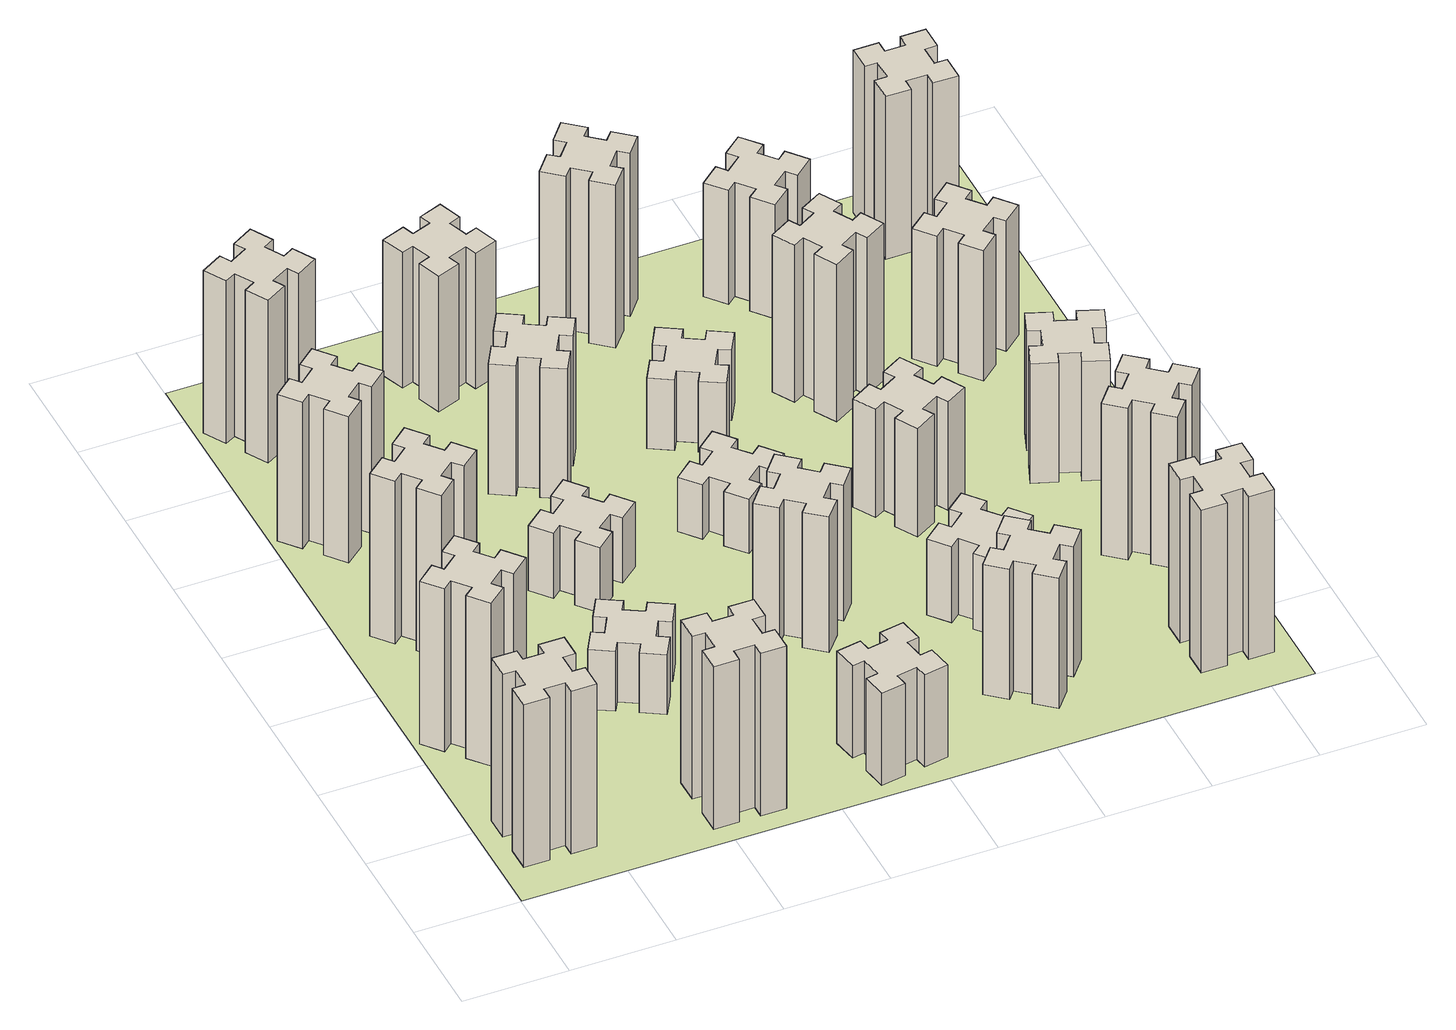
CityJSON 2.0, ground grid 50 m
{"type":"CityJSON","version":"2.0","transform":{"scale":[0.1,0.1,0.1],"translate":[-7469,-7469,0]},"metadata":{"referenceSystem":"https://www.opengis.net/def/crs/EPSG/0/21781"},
"CityObjects":{
"building1":{"type":"Building","attributes":{"class":"1000","function":"1000","usage":"1000","yearOfConstruction":2016,"roofType":"1000","measuredHeight":90,"storeysAboveGround":30,"storeysBelowGround":0},"geometry":[{"type":"Solid","lod":"1","boundaries":[[[[0,1,2,3,4,5,6,7,8,9,10,11,12,13,14,15,16,17,18,19]],[[17,16,20,21]],[[16,15,22,20]],[[15,14,23,22]],[[14,13,24,23]],[[13,12,25,24]],[[12,11,26,25]],[[11,10,27,26]],[[10,9,28,27]],[[9,8,29,28]],[[8,7,30,29]],[[7,6,31,30]],[[6,5,32,31]],[[5,4,33,32]],[[4,3,34,33]],[[3,2,35,34]],[[2,1,36,35]],[[1,0,37,36]],[[0,19,38,37]],[[19,18,39,38]],[[18,17,21,39]],[[24,25,26,27,28,29,30,31,32,33,34,35,36,37,38,39,21,20,22,23]]]]}]},
"building2":{"type":"Building","attributes":{"class":"1000","function":"1000","usage":"1000","yearOfConstruction":2016,"roofType":"1000","measuredHeight":90,"storeysAboveGround":30,"storeysBelowGround":0},"geometry":[{"type":"Solid","lod":"1","boundaries":[[[[40,41,42,43,44,45,46,47,48,49,50,51,52,53,54,55,56,57,58,59]],[[57,56,60,61]],[[56,55,62,60]],[[55,54,63,62]],[[54,53,64,63]],[[53,52,65,64]],[[52,51,66,65]],[[51,50,67,66]],[[50,49,68,67]],[[49,48,69,68]],[[48,47,70,69]],[[47,46,71,70]],[[46,45,72,71]],[[45,44,73,72]],[[44,43,74,73]],[[43,42,75,74]],[[42,41,76,75]],[[41,40,77,76]],[[40,59,78,77]],[[59,58,79,78]],[[58,57,61,79]],[[64,65,66,67,68,69,70,71,72,73,74,75,76,77,78,79,61,60,62,63]]]]}]},
"building3":{"type":"Building","attributes":{"class":"1000","function":"1000","usage":"1000","yearOfConstruction":2016,"roofType":"1000","measuredHeight":90,"storeysAboveGround":30,"storeysBelowGround":0},"geometry":[{"type":"Solid","lod":"1","boundaries":[[[[80,81,82,83,84,85,86,87,88,89,90,91,92,93,94,95,96,97,98,99]],[[97,96,100,101]],[[96,95,102,100]],[[95,94,103,102]],[[94,93,104,103]],[[93,92,105,104]],[[92,91,106,105]],[[91,90,107,106]],[[90,89,108,107]],[[89,88,109,108]],[[88,87,110,109]],[[87,86,111,110]],[[86,85,112,111]],[[85,84,113,112]],[[84,83,114,113]],[[83,82,115,114]],[[82,81,116,115]],[[81,80,117,116]],[[80,99,118,117]],[[99,98,119,118]],[[98,97,101,119]],[[104,105,106,107,108,109,110,111,112,113,114,115,116,117,118,119,101,100,102,103]]]]}]},
"building4":{"type":"Building","attributes":{"class":"1000","function":"1000","usage":"1000","yearOfConstruction":2016,"roofType":"1000","measuredHeight":81,"storeysAboveGround":30,"storeysBelowGround":0},"geometry":[{"type":"Solid","lod":"1","boundaries":[[[[120,121,122,123,124,125,126,127,128,129,130,131,132,133,134,135,136,137,138,139]],[[137,136,140,141]],[[136,135,142,140]],[[135,134,143,142]],[[134,133,144,143]],[[133,132,145,144]],[[132,131,146,145]],[[131,130,147,146]],[[130,129,148,147]],[[129,128,149,148]],[[128,127,150,149]],[[127,126,151,150]],[[126,125,152,151]],[[125,124,153,152]],[[124,123,154,153]],[[123,122,155,154]],[[122,121,156,155]],[[121,120,157,156]],[[120,139,158,157]],[[139,138,159,158]],[[138,137,141,159]],[[144,145,146,147,148,149,150,151,152,153,154,155,156,157,158,159,141,140,142,143]]]]}]},
"building5":{"type":"Building","attributes":{"class":"1000","function":"1000","usage":"1000","yearOfConstruction":2016,"roofType":"1000","measuredHeight":90,"storeysAboveGround":30,"storeysBelowGround":0},"geometry":[{"type":"Solid","lod":"1","boundaries":[[[[160,161,162,163,164,165,166,167,168,169,170,171,172,173,174,175,176,177,178,179]],[[177,176,180,181]],[[176,175,182,180]],[[175,174,183,182]],[[174,173,184,183]],[[173,172,185,184]],[[172,171,186,185]],[[171,170,187,186]],[[170,169,188,187]],[[169,168,189,188]],[[168,167,190,189]],[[167,166,191,190]],[[166,165,192,191]],[[165,164,193,192]],[[164,163,194,193]],[[163,162,195,194]],[[162,161,196,195]],[[161,160,197,196]],[[160,179,198,197]],[[179,178,199,198]],[[178,177,181,199]],[[184,185,186,187,188,189,190,191,192,193,194,195,196,197,198,199,181,180,182,183]]]]}]},
"building6":{"type":"Building","attributes":{"class":"1000","function":"1000","usage":"1000","yearOfConstruction":2016,"roofType":"1000","measuredHeight":90,"storeysAboveGround":30,"storeysBelowGround":0},"geometry":[{"type":"Solid","lod":"1","boundaries":[[[[200,201,202,203,204,205,206,207,208,209,210,211,212,213,214,215,216,217,218,219]],[[217,216,220,221]],[[216,215,222,220]],[[215,214,223,222]],[[214,213,224,223]],[[213,212,225,224]],[[212,211,226,225]],[[211,210,227,226]],[[210,209,228,227]],[[209,208,229,228]],[[208,207,230,229]],[[207,206,231,230]],[[206,205,232,231]],[[205,204,233,232]],[[204,203,234,233]],[[203,202,235,234]],[[202,201,236,235]],[[201,200,237,236]],[[200,219,238,237]],[[219,218,239,238]],[[218,217,221,239]],[[224,225,226,227,228,229,230,231,232,233,234,235,236,237,238,239,221,220,222,223]]]]}]},
"building7":{"type":"Building","attributes":{"class":"1000","function":"1000","usage":"1000","yearOfConstruction":2016,"roofType":"1000","measuredHeight":33,"storeysAboveGround":30,"storeysBelowGround":0},"geometry":[{"type":"Solid","lod":"1","boundaries":[[[[240,241,242,243,244,245,246,247,248,249,250,251,252,253,254,255,256,257,258,259]],[[257,256,260,261]],[[256,255,262,260]],[[255,254,263,262]],[[254,253,264,263]],[[253,252,265,264]],[[252,251,266,265]],[[251,250,267,266]],[[250,249,268,267]],[[249,248,269,268]],[[248,247,270,269]],[[247,246,271,270]],[[246,245,272,271]],[[245,244,273,272]],[[244,243,274,273]],[[243,242,275,274]],[[242,241,276,275]],[[241,240,277,276]],[[240,259,278,277]],[[259,258,279,278]],[[258,257,261,279]],[[264,265,266,267,268,269,270,271,272,273,274,275,276,277,278,279,261,260,262,263]]]]}]},
"building8":{"type":"Building","attributes":{"class":"1000","function":"1000","usage":"1000","yearOfConstruction":2016,"roofType":"1000","measuredHeight":36,"storeysAboveGround":30,"storeysBelowGround":0},"geometry":[{"type":"Solid","lod":"1","boundaries":[[[[280,281,282,283,284,285,286,287,288,289,290,291,292,293,294,295,296,297,298,299]],[[297,296,300,301]],[[296,295,302,300]],[[295,294,303,302]],[[294,293,304,303]],[[293,292,305,304]],[[292,291,306,305]],[[291,290,307,306]],[[290,289,308,307]],[[289,288,309,308]],[[288,287,310,309]],[[287,286,311,310]],[[286,285,312,311]],[[285,284,313,312]],[[284,283,314,313]],[[283,282,315,314]],[[282,281,316,315]],[[281,280,317,316]],[[280,299,318,317]],[[299,298,319,318]],[[298,297,301,319]],[[304,305,306,307,308,309,310,311,312,313,314,315,316,317,318,319,301,300,302,303]]]]}]},
"building9":{"type":"Building","attributes":{"class":"1000","function":"1000","usage":"1000","yearOfConstruction":2016,"roofType":"1000","measuredHeight":51,"storeysAboveGround":30,"storeysBelowGround":0},"geometry":[{"type":"Solid","lod":"1","boundaries":[[[[320,321,322,323,324,325,326,327,328,329,330,331,332,333,334,335,336,337,338,339]],[[337,336,340,341]],[[336,335,342,340]],[[335,334,343,342]],[[334,333,344,343]],[[333,332,345,344]],[[332,331,346,345]],[[331,330,347,346]],[[330,329,348,347]],[[329,328,349,348]],[[328,327,350,349]],[[327,326,351,350]],[[326,325,352,351]],[[325,324,353,352]],[[324,323,354,353]],[[323,322,355,354]],[[322,321,356,355]],[[321,320,357,356]],[[320,339,358,357]],[[339,338,359,358]],[[338,337,341,359]],[[344,345,346,347,348,349,350,351,352,353,354,355,356,357,358,359,341,340,342,343]]]]}]},
"building10":{"type":"Building","attributes":{"class":"1000","function":"1000","usage":"1000","yearOfConstruction":2016,"roofType":"1000","measuredHeight":72,"storeysAboveGround":30,"storeysBelowGround":0},"geometry":[{"type":"Solid","lod":"1","boundaries":[[[[360,361,362,363,364,365,366,367,368,369,370,371,372,373,374,375,376,377,378,379]],[[377,376,380,381]],[[376,375,382,380]],[[375,374,383,382]],[[374,373,384,383]],[[373,372,385,384]],[[372,371,386,385]],[[371,370,387,386]],[[370,369,388,387]],[[369,368,389,388]],[[368,367,390,389]],[[367,366,391,390]],[[366,365,392,391]],[[365,364,393,392]],[[364,363,394,393]],[[363,362,395,394]],[[362,361,396,395]],[[361,360,397,396]],[[360,379,398,397]],[[379,378,399,398]],[[378,377,381,399]],[[384,385,386,387,388,389,390,391,392,393,394,395,396,397,398,399,381,380,382,383]]]]}]},
"building11":{"type":"Building","attributes":{"class":"1000","function":"1000","usage":"1000","yearOfConstruction":2016,"roofType":"1000","measuredHeight":75,"storeysAboveGround":30,"storeysBelowGround":0},"geometry":[{"type":"Solid","lod":"1","boundaries":[[[[400,401,402,403,404,405,406,407,408,409,410,411,412,413,414,415,416,417,418,419]],[[417,416,420,421]],[[416,415,422,420]],[[415,414,423,422]],[[414,413,424,423]],[[413,412,425,424]],[[412,411,426,425]],[[411,410,427,426]],[[410,409,428,427]],[[409,408,429,428]],[[408,407,430,429]],[[407,406,431,430]],[[406,405,432,431]],[[405,404,433,432]],[[404,403,434,433]],[[403,402,435,434]],[[402,401,436,435]],[[401,400,437,436]],[[400,419,438,437]],[[419,418,439,438]],[[418,417,421,439]],[[424,425,426,427,428,429,430,431,432,433,434,435,436,437,438,439,421,420,422,423]]]]}]},
"building12":{"type":"Building","attributes":{"class":"1000","function":"1000","usage":"1000","yearOfConstruction":2016,"roofType":"1000","measuredHeight":75,"storeysAboveGround":30,"storeysBelowGround":0},"geometry":[{"type":"Solid","lod":"1","boundaries":[[[[440,441,442,443,444,445,446,447,448,449,450,451,452,453,454,455,456,457,458,459]],[[457,456,460,461]],[[456,455,462,460]],[[455,454,463,462]],[[454,453,464,463]],[[453,452,465,464]],[[452,451,466,465]],[[451,450,467,466]],[[450,449,468,467]],[[449,448,469,468]],[[448,447,470,469]],[[447,446,471,470]],[[446,445,472,471]],[[445,444,473,472]],[[444,443,474,473]],[[443,442,475,474]],[[442,441,476,475]],[[441,440,477,476]],[[440,459,478,477]],[[459,458,479,478]],[[458,457,461,479]],[[464,465,466,467,468,469,470,471,472,473,474,475,476,477,478,479,461,460,462,463]]]]}]},
"building13":{"type":"Building","attributes":{"class":"1000","function":"1000","usage":"1000","yearOfConstruction":2016,"roofType":"1000","measuredHeight":30,"storeysAboveGround":30,"storeysBelowGround":0},"geometry":[{"type":"Solid","lod":"1","boundaries":[[[[480,481,482,483,484,485,486,487,488,489,490,491,492,493,494,495,496,497,498,499]],[[497,496,500,501]],[[496,495,502,500]],[[495,494,503,502]],[[494,493,504,503]],[[493,492,505,504]],[[492,491,506,505]],[[491,490,507,506]],[[490,489,508,507]],[[489,488,509,508]],[[488,487,510,509]],[[487,486,511,510]],[[486,485,512,511]],[[485,484,513,512]],[[484,483,514,513]],[[483,482,515,514]],[[482,481,516,515]],[[481,480,517,516]],[[480,499,518,517]],[[499,498,519,518]],[[498,497,501,519]],[[504,505,506,507,508,509,510,511,512,513,514,515,516,517,518,519,501,500,502,503]]]]}]},
"building14":{"type":"Building","attributes":{"class":"1000","function":"1000","usage":"1000","yearOfConstruction":2016,"roofType":"1000","measuredHeight":39,"storeysAboveGround":30,"storeysBelowGround":0},"geometry":[{"type":"Solid","lod":"1","boundaries":[[[[520,521,522,523,524,525,526,527,528,529,530,531,532,533,534,535,536,537,538,539]],[[537,536,540,541]],[[536,535,542,540]],[[535,534,543,542]],[[534,533,544,543]],[[533,532,545,544]],[[532,531,546,545]],[[531,530,547,546]],[[530,529,548,547]],[[529,528,549,548]],[[528,527,550,549]],[[527,526,551,550]],[[526,525,552,551]],[[525,524,553,552]],[[524,523,554,553]],[[523,522,555,554]],[[522,521,556,555]],[[521,520,557,556]],[[520,539,558,557]],[[539,538,559,558]],[[538,537,541,559]],[[544,545,546,547,548,549,550,551,552,553,554,555,556,557,558,559,541,540,542,543]]]]}]},
"building15":{"type":"Building","attributes":{"class":"1000","function":"1000","usage":"1000","yearOfConstruction":2016,"roofType":"1000","measuredHeight":72,"storeysAboveGround":30,"storeysBelowGround":0},"geometry":[{"type":"Solid","lod":"1","boundaries":[[[[560,561,562,563,564,565,566,567,568,569,570,571,572,573,574,575,576,577,578,579]],[[577,576,580,581]],[[576,575,582,580]],[[575,574,583,582]],[[574,573,584,583]],[[573,572,585,584]],[[572,571,586,585]],[[571,570,587,586]],[[570,569,588,587]],[[569,568,589,588]],[[568,567,590,589]],[[567,566,591,590]],[[566,565,592,591]],[[565,564,593,592]],[[564,563,594,593]],[[563,562,595,594]],[[562,561,596,595]],[[561,560,597,596]],[[560,579,598,597]],[[579,578,599,598]],[[578,577,581,599]],[[584,585,586,587,588,589,590,591,592,593,594,595,596,597,598,599,581,580,582,583]]]]}]},
"building16":{"type":"Building","attributes":{"class":"1000","function":"1000","usage":"1000","yearOfConstruction":2016,"roofType":"1000","measuredHeight":90,"storeysAboveGround":30,"storeysBelowGround":0},"geometry":[{"type":"Solid","lod":"1","boundaries":[[[[600,601,602,603,604,605,606,607,608,609,610,611,612,613,614,615,616,617,618,619]],[[617,616,620,621]],[[616,615,622,620]],[[615,614,623,622]],[[614,613,624,623]],[[613,612,625,624]],[[612,611,626,625]],[[611,610,627,626]],[[610,609,628,627]],[[609,608,629,628]],[[608,607,630,629]],[[607,606,631,630]],[[606,605,632,631]],[[605,604,633,632]],[[604,603,634,633]],[[603,602,635,634]],[[602,601,636,635]],[[601,600,637,636]],[[600,619,638,637]],[[619,618,639,638]],[[618,617,621,639]],[[624,625,626,627,628,629,630,631,632,633,634,635,636,637,638,639,621,620,622,623]]]]}]},
"building17":{"type":"Building","attributes":{"class":"1000","function":"1000","usage":"1000","yearOfConstruction":2016,"roofType":"1000","measuredHeight":42,"storeysAboveGround":30,"storeysBelowGround":0},"geometry":[{"type":"Solid","lod":"1","boundaries":[[[[640,641,642,643,644,645,646,647,648,649,650,651,652,653,654,655,656,657,658,659]],[[657,656,660,661]],[[656,655,662,660]],[[655,654,663,662]],[[654,653,664,663]],[[653,652,665,664]],[[652,651,666,665]],[[651,650,667,666]],[[650,649,668,667]],[[649,648,669,668]],[[648,647,670,669]],[[647,646,671,670]],[[646,645,672,671]],[[645,644,673,672]],[[644,643,674,673]],[[643,642,675,674]],[[642,641,676,675]],[[641,640,677,676]],[[640,659,678,677]],[[659,658,679,678]],[[658,657,661,679]],[[664,665,666,667,668,669,670,671,672,673,674,675,676,677,678,679,661,660,662,663]]]]}]},
"building18":{"type":"Building","attributes":{"class":"1000","function":"1000","usage":"1000","yearOfConstruction":2016,"roofType":"1000","measuredHeight":60,"storeysAboveGround":30,"storeysBelowGround":0},"geometry":[{"type":"Solid","lod":"1","boundaries":[[[[680,681,682,683,684,685,686,687,688,689,690,691,692,693,694,695,696,697,698,699]],[[697,696,700,701]],[[696,695,702,700]],[[695,694,703,702]],[[694,693,704,703]],[[693,692,705,704]],[[692,691,706,705]],[[691,690,707,706]],[[690,689,708,707]],[[689,688,709,708]],[[688,687,710,709]],[[687,686,711,710]],[[686,685,712,711]],[[685,684,713,712]],[[684,683,714,713]],[[683,682,715,714]],[[682,681,716,715]],[[681,680,717,716]],[[680,699,718,717]],[[699,698,719,718]],[[698,697,701,719]],[[704,705,706,707,708,709,710,711,712,713,714,715,716,717,718,719,701,700,702,703]]]]}]},
"building19":{"type":"Building","attributes":{"class":"1000","function":"1000","usage":"1000","yearOfConstruction":2016,"roofType":"1000","measuredHeight":87,"storeysAboveGround":30,"storeysBelowGround":0},"geometry":[{"type":"Solid","lod":"1","boundaries":[[[[720,721,722,723,724,725,726,727,728,729,730,731,732,733,734,735,736,737,738,739]],[[737,736,740,741]],[[736,735,742,740]],[[735,734,743,742]],[[734,733,744,743]],[[733,732,745,744]],[[732,731,746,745]],[[731,730,747,746]],[[730,729,748,747]],[[729,728,749,748]],[[728,727,750,749]],[[727,726,751,750]],[[726,725,752,751]],[[725,724,753,752]],[[724,723,754,753]],[[723,722,755,754]],[[722,721,756,755]],[[721,720,757,756]],[[720,739,758,757]],[[739,738,759,758]],[[738,737,741,759]],[[744,745,746,747,748,749,750,751,752,753,754,755,756,757,758,759,741,740,742,743]]]]}]},
"building20":{"type":"Building","attributes":{"class":"1000","function":"1000","usage":"1000","yearOfConstruction":2016,"roofType":"1000","measuredHeight":90,"storeysAboveGround":30,"storeysBelowGround":0},"geometry":[{"type":"Solid","lod":"1","boundaries":[[[[760,761,762,763,764,765,766,767,768,769,770,771,772,773,774,775,776,777,778,779]],[[777,776,780,781]],[[776,775,782,780]],[[775,774,783,782]],[[774,773,784,783]],[[773,772,785,784]],[[772,771,786,785]],[[771,770,787,786]],[[770,769,788,787]],[[769,768,789,788]],[[768,767,790,789]],[[767,766,791,790]],[[766,765,792,791]],[[765,764,793,792]],[[764,763,794,793]],[[763,762,795,794]],[[762,761,796,795]],[[761,760,797,796]],[[760,779,798,797]],[[779,778,799,798]],[[778,777,781,799]],[[784,785,786,787,788,789,790,791,792,793,794,795,796,797,798,799,781,780,782,783]]]]}]},
"building21":{"type":"Building","attributes":{"class":"1000","function":"1000","usage":"1000","yearOfConstruction":2016,"roofType":"1000","measuredHeight":63,"storeysAboveGround":30,"storeysBelowGround":0},"geometry":[{"type":"Solid","lod":"1","boundaries":[[[[800,801,802,803,804,805,806,807,808,809,810,811,812,813,814,815,816,817,818,819]],[[817,816,820,821]],[[816,815,822,820]],[[815,814,823,822]],[[814,813,824,823]],[[813,812,825,824]],[[812,811,826,825]],[[811,810,827,826]],[[810,809,828,827]],[[809,808,829,828]],[[808,807,830,829]],[[807,806,831,830]],[[806,805,832,831]],[[805,804,833,832]],[[804,803,834,833]],[[803,802,835,834]],[[802,801,836,835]],[[801,800,837,836]],[[800,819,838,837]],[[819,818,839,838]],[[818,817,821,839]],[[824,825,826,827,828,829,830,831,832,833,834,835,836,837,838,839,821,820,822,823]]]]}]},
"building22":{"type":"Building","attributes":{"class":"1000","function":"1000","usage":"1000","yearOfConstruction":2016,"roofType":"1000","measuredHeight":84,"storeysAboveGround":30,"storeysBelowGround":0},"geometry":[{"type":"Solid","lod":"1","boundaries":[[[[840,841,842,843,844,845,846,847,848,849,850,851,852,853,854,855,856,857,858,859]],[[857,856,860,861]],[[856,855,862,860]],[[855,854,863,862]],[[854,853,864,863]],[[853,852,865,864]],[[852,851,866,865]],[[851,850,867,866]],[[850,849,868,867]],[[849,848,869,868]],[[848,847,870,869]],[[847,846,871,870]],[[846,845,872,871]],[[845,844,873,872]],[[844,843,874,873]],[[843,842,875,874]],[[842,841,876,875]],[[841,840,877,876]],[[840,859,878,877]],[[859,858,879,878]],[[858,857,861,879]],[[864,865,866,867,868,869,870,871,872,873,874,875,876,877,878,879,861,860,862,863]]]]}]},
"building23":{"type":"Building","attributes":{"class":"1000","function":"1000","usage":"1000","yearOfConstruction":2016,"roofType":"1000","measuredHeight":66,"storeysAboveGround":30,"storeysBelowGround":0},"geometry":[{"type":"Solid","lod":"1","boundaries":[[[[880,881,882,883,884,885,886,887,888,889,890,891,892,893,894,895,896,897,898,899]],[[897,896,900,901]],[[896,895,902,900]],[[895,894,903,902]],[[894,893,904,903]],[[893,892,905,904]],[[892,891,906,905]],[[891,890,907,906]],[[890,889,908,907]],[[889,888,909,908]],[[888,887,910,909]],[[887,886,911,910]],[[886,885,912,911]],[[885,884,913,912]],[[884,883,914,913]],[[883,882,915,914]],[[882,881,916,915]],[[881,880,917,916]],[[880,899,918,917]],[[899,898,919,918]],[[898,897,901,919]],[[904,905,906,907,908,909,910,911,912,913,914,915,916,917,918,919,901,900,902,903]]]]}]},
"building24":{"type":"Building","attributes":{"class":"1000","function":"1000","usage":"1000","yearOfConstruction":2016,"roofType":"1000","measuredHeight":72,"storeysAboveGround":30,"storeysBelowGround":0},"geometry":[{"type":"Solid","lod":"1","boundaries":[[[[920,921,922,923,924,925,926,927,928,929,930,931,932,933,934,935,936,937,938,939]],[[937,936,940,941]],[[936,935,942,940]],[[935,934,943,942]],[[934,933,944,943]],[[933,932,945,944]],[[932,931,946,945]],[[931,930,947,946]],[[930,929,948,947]],[[929,928,949,948]],[[928,927,950,949]],[[927,926,951,950]],[[926,925,952,951]],[[925,924,953,952]],[[924,923,954,953]],[[923,922,955,954]],[[922,921,956,955]],[[921,920,957,956]],[[920,939,958,957]],[[939,938,959,958]],[[938,937,941,959]],[[944,945,946,947,948,949,950,951,952,953,954,955,956,957,958,959,941,940,942,943]]]]}]},
"building25":{"type":"Building","attributes":{"class":"1000","function":"1000","usage":"1000","yearOfConstruction":2016,"roofType":"1000","measuredHeight":90,"storeysAboveGround":30,"storeysBelowGround":0},"geometry":[{"type":"Solid","lod":"1","boundaries":[[[[960,961,962,963,964,965,966,967,968,969,970,971,972,973,974,975,976,977,978,979]],[[977,976,980,981]],[[976,975,982,980]],[[975,974,983,982]],[[974,973,984,983]],[[973,972,985,984]],[[972,971,986,985]],[[971,970,987,986]],[[970,969,988,987]],[[969,968,989,988]],[[968,967,990,989]],[[967,966,991,990]],[[966,965,992,991]],[[965,964,993,992]],[[964,963,994,993]],[[963,962,995,994]],[[962,961,996,995]],[[961,960,997,996]],[[960,979,998,997]],[[979,978,999,998]],[[978,977,981,999]],[[984,985,986,987,988,989,990,991,992,993,994,995,996,997,998,999,981,980,982,983]]]]}]},
"landuse1":{"type":"LandUse","attributes":{"name":"plot1","function":"1010"},"geometry":[{"type":"MultiSurface","lod":"1","boundaries":[[[1000,1001,1002,1003]]]}]}
},
"vertices":[
[165,425,0],[165,325,0],[105,325,0],[105,205,0],[225,205,0],[225,265,0],[325,265,0],[325,205,0],[445,205,0],[445,325,0],[385,325,0],[385,425,0],[445,425,0],[445,545,0],[325,545,0],[325,485,0],[225,485,0],[225,545,0],[105,545,0],[105,425,0],[225,485,900],[225,545,900],[325,485,900],[325,545,900],[445,545,900],[445,425,900],[385,425,900],[385,325,900],[445,325,900],[445,205,900],[325,205,900],[325,265,900],[225,265,900],[225,205,900],[105,205,900],[105,325,900],[165,325,900],[165,425,900],[105,425,900],[105,545,900],
[392,1148,0],[327,1224,0],[373,1263,0],[296,1355,0],[204,1278,0],[243,1232,0],[166,1167,0],[128,1213,0],[36,1136,0],[113,1044,0],[159,1083,0],[223,1006,0],[177,968,0],[254,876,0],[346,953,0],[308,999,0],[384,1063,0],[423,1017,0],[515,1094,0],[438,1186,0],[384,1063,900],[423,1017,900],[308,999,900],[346,953,900],[254,876,900],[177,968,900],[223,1006,900],[159,1083,900],[113,1044,900],[36,1136,900],[128,1213,900],[166,1167,900],[243,1232,900],[204,1278,900],[296,1355,900],[373,1263,900],[327,1224,900],[392,1148,900],[438,1186,900],[515,1094,900],
[492,1888,0],[427,1964,0],[473,2003,0],[396,2095,0],[304,2018,0],[343,1972,0],[266,1907,0],[228,1953,0],[136,1876,0],[213,1784,0],[259,1823,0],[323,1746,0],[277,1708,0],[354,1616,0],[446,1693,0],[408,1739,0],[484,1803,0],[523,1757,0],[615,1834,0],[538,1926,0],[484,1803,900],[523,1757,900],[408,1739,900],[446,1693,900],[354,1616,900],[277,1708,900],[323,1746,900],[259,1823,900],[213,1784,900],[136,1876,900],[228,1953,900],[266,1907,900],[343,1972,900],[304,2018,900],[396,2095,900],[473,2003,900],[427,1964,900],[492,1888,900],[538,1926,900],[615,1834,900],
[243,2712,0],[166,2647,0],[128,2693,0],[36,2616,0],[113,2524,0],[159,2563,0],[223,2486,0],[177,2448,0],[254,2356,0],[346,2433,0],[308,2479,0],[384,2543,0],[423,2497,0],[515,2574,0],[438,2666,0],[392,2628,0],[327,2704,0],[373,2743,0],[296,2835,0],[204,2758,0],[327,2704,810],[373,2743,810],[392,2628,810],[438,2666,810],[515,2574,810],[423,2497,810],[384,2543,810],[308,2479,810],[346,2433,810],[254,2356,810],[177,2448,810],[223,2486,810],[159,2563,810],[113,2524,810],[36,2616,810],[128,2693,810],[166,2647,810],[243,2712,810],[204,2758,810],[296,2835,810],
[1225,225,0],[1225,325,0],[1285,325,0],[1285,445,0],[1165,445,0],[1165,385,0],[1065,385,0],[1065,445,0],[945,445,0],[945,325,0],[1005,325,0],[1005,225,0],[945,225,0],[945,105,0],[1065,105,0],[1065,165,0],[1165,165,0],[1165,105,0],[1285,105,0],[1285,225,0],[1165,165,900],[1165,105,900],[1065,165,900],[1065,105,900],[945,105,900],[945,225,900],[1005,225,900],[1005,325,900],[945,325,900],[945,445,900],[1065,445,900],[1065,385,900],[1165,385,900],[1165,445,900],[1285,445,900],[1285,325,900],[1225,325,900],[1225,225,900],[1285,225,900],[1285,105,900],
[155,3324,0],[205,3237,0],[153,3207,0],[213,3103,0],[317,3163,0],[287,3215,0],[374,3265,0],[404,3213,0],[508,3273,0],[448,3377,0],[396,3347,0],[346,3434,0],[398,3464,0],[338,3568,0],[234,3508,0],[264,3456,0],[177,3406,0],[147,3458,0],[43,3398,0],[103,3294,0],[177,3406,900],[147,3458,900],[264,3456,900],[234,3508,900],[338,3568,900],[398,3464,900],[346,3434,900],[396,3347,900],[448,3377,900],[508,3273,900],[404,3213,900],[374,3265,900],[287,3215,900],[317,3163,900],[213,3103,900],[153,3207,900],[205,3237,900],[155,3324,900],[103,3294,900],[43,3398,900],
[1086,1017,0],[1136,1104,0],[1188,1074,0],[1248,1178,0],[1144,1238,0],[1114,1186,0],[1027,1236,0],[1057,1288,0],[953,1348,0],[893,1244,0],[945,1214,0],[895,1127,0],[843,1157,0],[783,1053,0],[887,993,0],[917,1045,0],[1004,995,0],[974,943,0],[1078,883,0],[1138,987,0],[1004,995,330],[974,943,330],[917,1045,330],[887,993,330],[783,1053,330],[843,1157,330],[895,1127,330],[945,1214,330],[893,1244,330],[953,1348,330],[1057,1288,330],[1027,1236,330],[1114,1186,330],[1144,1238,330],[1248,1178,330],[1188,1074,330],[1136,1104,330],[1086,1017,330],[1138,987,330],[1078,883,330],
[1083,1972,0],[1006,1907,0],[968,1953,0],[876,1876,0],[953,1784,0],[999,1823,0],[1063,1746,0],[1017,1708,0],[1094,1616,0],[1186,1693,0],[1148,1739,0],[1224,1803,0],[1263,1757,0],[1355,1834,0],[1278,1926,0],[1232,1888,0],[1167,1964,0],[1213,2003,0],[1136,2095,0],[1044,2018,0],[1167,1964,360],[1213,2003,360],[1232,1888,360],[1278,1926,360],[1355,1834,360],[1263,1757,360],[1224,1803,360],[1148,1739,360],[1186,1693,360],[1094,1616,360],[1017,1708,360],[1063,1746,360],[999,1823,360],[953,1784,360],[876,1876,360],[968,1953,360],[1006,1907,360],[1083,1972,360],[1044,2018,360],[1136,2095,360],
[1885,392,0],[1787,375,0],[1777,434,0],[1658,413,0],[1679,295,0],[1738,305,0],[1756,207,0],[1697,197,0],[1717,78,0],[1836,99,0],[1825,158,0],[1924,176,0],[1934,117,0],[2052,137,0],[2031,256,0],[1972,245,0],[1955,344,0],[2014,354,0],[1993,472,0],[1875,451,0],[1955,344,510],[2014,354,510],[1972,245,510],[2031,256,510],[2052,137,510],[1934,117,510],[1924,176,510],[1825,158,510],[1836,99,510],[1717,78,510],[1697,197,510],[1756,207,510],[1738,305,510],[1679,295,510],[1658,413,510],[1777,434,510],[1787,375,510],[1885,392,510],[1875,451,510],[1993,472,510],
[1314,2666,0],[1227,2716,0],[1257,2768,0],[1153,2828,0],[1093,2724,0],[1145,2694,0],[1095,2607,0],[1043,2637,0],[983,2533,0],[1087,2473,0],[1117,2525,0],[1204,2475,0],[1174,2423,0],[1278,2363,0],[1338,2467,0],[1286,2497,0],[1336,2584,0],[1388,2554,0],[1448,2658,0],[1344,2718,0],[1336,2584,720],[1388,2554,720],[1286,2497,720],[1338,2467,720],[1278,2363,720],[1174,2423,720],[1204,2475,720],[1117,2525,720],[1087,2473,720],[983,2533,720],[1043,2637,720],[1095,2607,720],[1145,2694,720],[1093,2724,720],[1153,2828,720],[1257,2768,720],[1227,2716,720],[1314,2666,720],[1344,2718,720],[1448,2658,720],
[1125,3456,0],[1031,3422,0],[1010,3478,0],[897,3437,0],[939,3324,0],[995,3345,0],[1029,3251,0],[973,3230,0],[1014,3117,0],[1127,3159,0],[1106,3215,0],[1200,3249,0],[1220,3193,0],[1333,3234,0],[1292,3347,0],[1236,3326,0],[1202,3420,0],[1258,3440,0],[1217,3553,0],[1104,3512,0],[1202,3420,750],[1258,3440,750],[1236,3326,750],[1292,3347,750],[1333,3234,750],[1220,3193,750],[1200,3249,750],[1106,3215,750],[1127,3159,750],[1014,3117,750],[973,3230,750],[1029,3251,750],[995,3345,750],[939,3324,750],[897,3437,750],[1010,3478,750],[1031,3422,750],[1125,3456,750],[1104,3512,750],[1217,3553,750],
[1803,1324,0],[1739,1248,0],[1693,1286,0],[1616,1194,0],[1708,1117,0],[1746,1163,0],[1823,1099,0],[1784,1053,0],[1876,976,0],[1953,1068,0],[1907,1106,0],[1972,1183,0],[2018,1144,0],[2095,1236,0],[2003,1313,0],[1964,1267,0],[1888,1332,0],[1926,1378,0],[1834,1455,0],[1757,1363,0],[1888,1332,750],[1926,1378,750],[1964,1267,750],[2003,1313,750],[2095,1236,750],[2018,1144,750],[1972,1183,750],[1907,1106,750],[1953,1068,750],[1876,976,750],[1784,1053,750],[1823,1099,750],[1746,1163,750],[1708,1117,750],[1616,1194,750],[1693,1286,750],[1739,1248,750],[1803,1324,750],[1757,1363,750],[1834,1455,750],
[1972,1988,0],[1907,2064,0],[1953,2103,0],[1876,2195,0],[1784,2118,0],[1823,2072,0],[1746,2007,0],[1708,2053,0],[1616,1976,0],[1693,1884,0],[1739,1923,0],[1803,1846,0],[1757,1808,0],[1834,1716,0],[1926,1793,0],[1888,1839,0],[1964,1903,0],[2003,1857,0],[2095,1934,0],[2018,2026,0],[1964,1903,300],[2003,1857,300],[1888,1839,300],[1926,1793,300],[1834,1716,300],[1757,1808,300],[1803,1846,300],[1739,1923,300],[1693,1884,300],[1616,1976,300],[1708,2053,300],[1746,2007,300],[1823,2072,300],[1784,2118,300],[1876,2195,300],[1953,2103,300],[1907,2064,300],[1972,1988,300],[2018,2026,300],[2095,1934,300],
[2026,2497,0],[2076,2584,0],[2128,2554,0],[2188,2658,0],[2084,2718,0],[2054,2666,0],[1967,2716,0],[1997,2768,0],[1893,2828,0],[1833,2724,0],[1885,2694,0],[1835,2607,0],[1783,2637,0],[1723,2533,0],[1827,2473,0],[1857,2525,0],[1944,2475,0],[1914,2423,0],[2018,2363,0],[2078,2467,0],[1944,2475,390],[1914,2423,390],[1857,2525,390],[1827,2473,390],[1723,2533,390],[1783,2637,390],[1835,2607,390],[1885,2694,390],[1833,2724,390],[1893,2828,390],[1997,2768,390],[1967,2716,390],[2054,2666,390],[2084,2718,390],[2188,2658,390],[2128,2554,390],[2076,2584,390],[2026,2497,390],[2078,2467,390],[2018,2363,390],
[2486,423,0],[2563,359,0],[2524,313,0],[2616,236,0],[2693,328,0],[2647,366,0],[2712,443,0],[2758,404,0],[2835,496,0],[2743,573,0],[2704,527,0],[2628,592,0],[2666,638,0],[2574,715,0],[2497,623,0],[2543,584,0],[2479,508,0],[2433,546,0],[2356,454,0],[2448,377,0],[2479,508,720],[2433,546,720],[2543,584,720],[2497,623,720],[2574,715,720],[2666,638,720],[2628,592,720],[2704,527,720],[2743,573,720],[2835,496,720],[2758,404,720],[2712,443,720],[2647,366,720],[2693,328,720],[2616,236,720],[2524,313,720],[2563,359,720],[2486,423,720],[2448,377,720],[2356,454,720],
[1746,3383,0],[1823,3319,0],[1784,3273,0],[1876,3196,0],[1953,3288,0],[1907,3326,0],[1972,3403,0],[2018,3364,0],[2095,3456,0],[2003,3533,0],[1964,3487,0],[1888,3552,0],[1926,3598,0],[1834,3675,0],[1757,3583,0],[1803,3544,0],[1739,3468,0],[1693,3506,0],[1616,3414,0],[1708,3337,0],[1739,3468,900],[1693,3506,900],[1803,3544,900],[1757,3583,900],[1834,3675,900],[1926,3598,900],[1888,3552,900],[1964,3487,900],[2003,3533,900],[2095,3456,900],[2018,3364,900],[1972,3403,900],[1907,3326,900],[1953,3288,900],[1876,3196,900],[1784,3273,900],[1823,3319,900],[1746,3383,900],[1708,3337,900],[1616,3414,900],
[2563,1132,0],[2486,1067,0],[2448,1113,0],[2356,1036,0],[2433,944,0],[2479,983,0],[2543,906,0],[2497,868,0],[2574,776,0],[2666,853,0],[2628,899,0],[2704,963,0],[2743,917,0],[2835,994,0],[2758,1086,0],[2712,1048,0],[2647,1124,0],[2693,1163,0],[2616,1255,0],[2524,1178,0],[2647,1124,420],[2693,1163,420],[2712,1048,420],[2758,1086,420],[2835,994,420],[2743,917,420],[2704,963,420],[2628,899,420],[2666,853,420],[2574,776,420],[2497,868,420],[2543,906,420],[2479,983,420],[2433,944,420],[2356,1036,420],[2448,1113,420],[2486,1067,420],[2563,1132,420],[2524,1178,420],[2616,1255,420],
[2475,1744,0],[2525,1657,0],[2473,1627,0],[2533,1523,0],[2637,1583,0],[2607,1635,0],[2694,1685,0],[2724,1633,0],[2828,1693,0],[2768,1797,0],[2716,1767,0],[2666,1854,0],[2718,1884,0],[2658,1988,0],[2554,1928,0],[2584,1876,0],[2497,1826,0],[2467,1878,0],[2363,1818,0],[2423,1714,0],[2497,1826,600],[2467,1878,600],[2584,1876,600],[2554,1928,600],[2658,1988,600],[2718,1884,600],[2666,1854,600],[2716,1767,600],[2768,1797,600],[2828,1693,600],[2724,1633,600],[2694,1685,600],[2607,1635,600],[2637,1583,600],[2533,1523,600],[2473,1627,600],[2525,1657,600],[2475,1744,600],[2423,1714,600],[2363,1818,600],
[2475,2584,0],[2525,2497,0],[2473,2467,0],[2533,2363,0],[2637,2423,0],[2607,2475,0],[2694,2525,0],[2724,2473,0],[2828,2533,0],[2768,2637,0],[2716,2607,0],[2666,2694,0],[2718,2724,0],[2658,2828,0],[2554,2768,0],[2584,2716,0],[2497,2666,0],[2467,2718,0],[2363,2658,0],[2423,2554,0],[2497,2666,870],[2467,2718,870],[2584,2716,870],[2554,2768,870],[2658,2828,870],[2718,2724,870],[2666,2694,870],[2716,2607,870],[2768,2637,870],[2828,2533,870],[2724,2473,870],[2694,2525,870],[2607,2475,870],[2637,2423,870],[2533,2363,870],[2473,2467,870],[2525,2497,870],[2475,2584,870],[2423,2554,870],[2363,2658,870],
[3485,485,0],[3385,485,0],[3385,545,0],[3265,545,0],[3265,425,0],[3325,425,0],[3325,325,0],[3265,325,0],[3265,205,0],[3385,205,0],[3385,265,0],[3485,265,0],[3485,205,0],[3605,205,0],[3605,325,0],[3545,325,0],[3545,425,0],[3605,425,0],[3605,545,0],[3485,545,0],[3545,425,900],[3605,425,900],[3545,325,900],[3605,325,900],[3605,205,900],[3485,205,900],[3485,265,900],[3385,265,900],[3385,205,900],[3265,205,900],[3265,325,900],[3325,325,900],[3325,425,900],[3265,425,900],[3265,545,900],[3385,545,900],[3385,485,900],[3485,485,900],[3485,545,900],[3605,545,900],
[2712,3368,0],[2647,3444,0],[2693,3483,0],[2616,3575,0],[2524,3498,0],[2563,3452,0],[2486,3387,0],[2448,3433,0],[2356,3356,0],[2433,3264,0],[2479,3303,0],[2543,3226,0],[2497,3188,0],[2574,3096,0],[2666,3173,0],[2628,3219,0],[2704,3283,0],[2743,3237,0],[2835,3314,0],[2758,3406,0],[2704,3283,630],[2743,3237,630],[2628,3219,630],[2666,3173,630],[2574,3096,630],[2497,3188,630],[2543,3226,630],[2479,3303,630],[2433,3264,630],[2356,3356,630],[2448,3433,630],[2486,3387,630],[2563,3452,630],[2524,3498,630],[2616,3575,630],[2693,3483,630],[2647,3444,630],[2712,3368,630],[2758,3406,630],[2835,3314,630],
[3487,1006,0],[3552,1083,0],[3598,1044,0],[3675,1136,0],[3583,1213,0],[3544,1167,0],[3468,1232,0],[3506,1278,0],[3414,1355,0],[3337,1263,0],[3383,1224,0],[3319,1148,0],[3273,1186,0],[3196,1094,0],[3288,1017,0],[3326,1063,0],[3403,999,0],[3364,953,0],[3456,876,0],[3533,968,0],[3403,999,840],[3364,953,840],[3326,1063,840],[3288,1017,840],[3196,1094,840],[3273,1186,840],[3319,1148,840],[3383,1224,840],[3337,1263,840],[3414,1355,840],[3506,1278,840],[3468,1232,840],[3544,1167,840],[3583,1213,840],[3675,1136,840],[3598,1044,840],[3552,1083,840],[3487,1006,840],[3533,968,840],[3456,876,840],
[3422,1671,0],[3456,1765,0],[3512,1744,0],[3553,1857,0],[3440,1898,0],[3420,1842,0],[3326,1876,0],[3347,1932,0],[3234,1973,0],[3193,1860,0],[3249,1840,0],[3215,1746,0],[3159,1767,0],[3117,1654,0],[3230,1613,0],[3251,1669,0],[3345,1635,0],[3324,1579,0],[3437,1537,0],[3478,1650,0],[3345,1635,660],[3324,1579,660],[3251,1669,660],[3230,1613,660],[3117,1654,660],[3159,1767,660],[3215,1746,660],[3249,1840,660],[3193,1860,660],[3234,1973,660],[3347,1932,660],[3326,1876,660],[3420,1842,660],[3440,1898,660],[3553,1857,660],[3512,1744,660],[3456,1765,660],[3422,1671,660],[3478,1650,660],[3437,1537,660],
[3119,2563,0],[3183,2486,0],[3137,2448,0],[3214,2356,0],[3306,2433,0],[3268,2479,0],[3344,2543,0],[3383,2497,0],[3475,2574,0],[3398,2666,0],[3352,2628,0],[3287,2704,0],[3333,2743,0],[3256,2835,0],[3164,2758,0],[3203,2712,0],[3126,2647,0],[3088,2693,0],[2996,2616,0],[3073,2524,0],[3126,2647,720],[3088,2693,720],[3203,2712,720],[3164,2758,720],[3256,2835,720],[3333,2743,720],[3287,2704,720],[3352,2628,720],[3398,2666,720],[3475,2574,720],[3383,2497,720],[3344,2543,720],[3268,2479,720],[3306,2433,720],[3214,2356,720],[3137,2448,720],[3183,2486,720],[3119,2563,720],[3073,2524,720],[2996,2616,720],
[3285,3325,0],[3385,3325,0],[3385,3265,0],[3505,3265,0],[3505,3385,0],[3445,3385,0],[3445,3485,0],[3505,3485,0],[3505,3605,0],[3385,3605,0],[3385,3545,0],[3285,3545,0],[3285,3605,0],[3165,3605,0],[3165,3485,0],[3225,3485,0],[3225,3385,0],[3165,3385,0],[3165,3265,0],[3285,3265,0],[3225,3385,900],[3165,3385,900],[3225,3485,900],[3165,3485,900],[3165,3605,900],[3285,3605,900],[3285,3545,900],[3385,3545,900],[3385,3605,900],[3505,3605,900],[3505,3485,900],[3445,3485,900],[3445,3385,900],[3505,3385,900],[3505,3265,900],[3385,3265,900],[3385,3325,900],[3285,3325,900],[3285,3265,900],[3165,3265,900],
[5,3705,0],[3705,3705,0],[3705,5,0],[5,5,0]
]}
